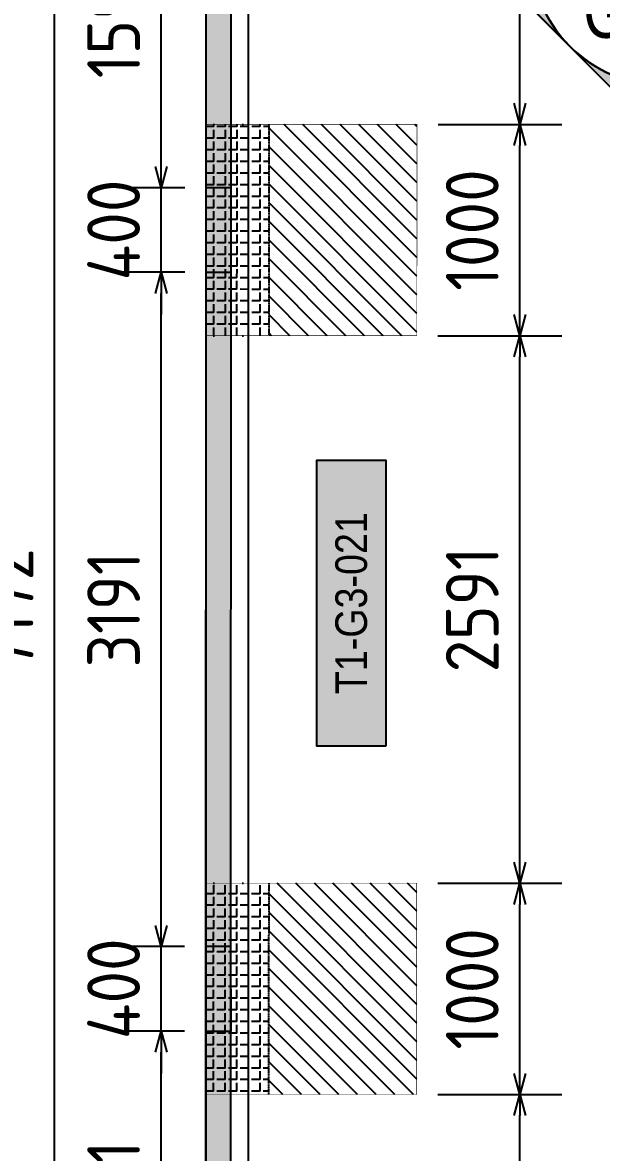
# Model space of a CAD drawing. Header units: centimetres. Extents: x -6122352 to 7132207, y -1694241 to 1947892.
# Drawn here: x 134102 to 136844, y -102063 to -96716 of the extents above; entities that cross this region are included whole.
import ezdxf
from ezdxf.enums import TextEntityAlignment as Align

# ---------------------------------------------------------------- set-up
doc = ezdxf.new("R2010")
doc.units = ezdxf.units.CM
doc.header["$MEASUREMENT"] = 0
doc.header["$PDMODE"] = 66
doc.header["$PDSIZE"] = 100
doc.linetypes.add('DASHED2', pattern=[0.375, 0.25, -0.125])
for name, color, linetype in [('00-MI-DIM', 7, 'Continuous'), ('@MI-FOOTINGS', 7, 'Continuous'), ('@MI-REF LAYER', 7, 'Continuous'), ('@MI-TYPE-01', 30, 'Continuous'), ('@MI-TYPE-02', 6, 'Continuous'), ('PANEL-TAGS', 7, 'Continuous')]:
    doc.layers.add(name, color=color, linetype=linetype)
for name, color, linetype, lineweight, true_color in [('08-Compound Wall-2', 6, 'Continuous', 25, 0xff00ff), ('23585-XR-AR-DAMAC PLOT LIMITS$0$1-End units', 7, 'Continuous', 5, 0xf8991e), ('23585-XR-AR-DAMAC PLOT LIMITS$0$1-Open Space', 7, 'Continuous', 5, 0x90cf5a)]:
    doc.layers.add(name, color=color, linetype=linetype, lineweight=lineweight, true_color=true_color)
doc.layers.add('A-ANNO-TEXT', color=3, linetype='Continuous', lineweight=25)
doc.styles.add('Arial Narrow', font='ARIALN.TTF', dxfattribs={"width": 0.95, "height": 500})
doc.styles.add('PANELTAG_STYLE', font='arial.ttf')
doc.styles.add('Schueco-BEMSTIL', font='isocpeur.ttf', dxfattribs={"width": 0.9})
doc.dimstyles.new('MI- JWC-TXT-2.5 MM', dxfattribs={"dimscale": 1.5, "dimtxt": 2.5, "dimasz": 1, "dimexe": 2, "dimexo": 1, "dimgap": 1, "dimtad": 1, "dimdec": 0, "dimdsep": 46, "dimtxsty": 'Schueco-BEMSTIL', "dimblk": 'OPEN30', "dimcen": 0, "dimdle": 2, "dimclrd": 140, "dimclre": 8, "dimclrt": 40, "dimadec": 0, "dimazin": 2, "dimtfac": 1, "dimtdec": 0, "dimtix": 1, "dimtmove": 2, "dimatfit": 3, "dimldrblk": 'OPEN', "dimfxl": 2, "dimlwd": -1, "dimlwe": -1, "dimarcsym": 0})

# ---------------------------------------------------------------- blocks, each defined once
blk = doc.blocks.new('23585-XR-AR-BOUNDARY WALLS AND SETBACKS')
at = {"layer": '08-Compound Wall-2'}
for points in [[(496545.2942134548, 2768939.473959669), (496562.9158801445, 2768923.328117771), (496568.9635689847, 2768929.928655439), (496573.0169715791, 2768934.352258272), (496577.0705717183, 2768938.776058423), (496581.1239700586, 2768943.199856612), (496585.1773700582, 2768947.623656611), (496589.2307700578, 2768952.047456612), (496593.2841700584, 2768956.471256611), (496597.3375700579, 2768960.895056612), (496601.3909715799, 2768965.318658272), (496607.5050130368, 2768971.991327045), (496589.8835430788, 2768988.137370344)], [(496545.1596726904, 2768939.327125022), (496580.5492999988, 2768906.899099999), (496580.6844134551, 2768907.046559668)]]:
    blk.add_lwpolyline(points, dxfattribs=at)
blk = doc.blocks.new('A$C9d9485f6')
at = {"layer": 'A-ANNO-TEXT', "rotation": 312.4881850805905}
blk.add_blockref('23585-XR-AR-BOUNDARY WALLS AND SETBACKS', (-2377088.534775567, -1504219.252137818), dxfattribs=at)
blk = doc.blocks.new('23585-XR-AR-DAMAC PLOT LIMITS')
at = {"layer": '23585-XR-AR-DAMAC PLOT LIMITS$0$1-End units', "color": 251, "true_color": 0x636466}
blk.add_lwpolyline([(496569.0373, 2768929.861099999), (496562.8545000004, 2768923.1131), (496545.1590999998, 2768939.3265), (496551.3422999997, 2768946.0747)], close=True, dxfattribs=at)
at = {"layer": '23585-XR-AR-DAMAC PLOT LIMITS$0$1-Open Space', "color": 251, "true_color": 0x636466}
blk.add_lwpolyline([(496562.8545000004, 2768923.1131), (496580.5493000001, 2768906.8991), (496578.5225, 2768904.6873), (496560.8280999996, 2768920.901699999), (496543.1322999997, 2768937.114499999), (496545.1590999998, 2768939.3265)], close=True, dxfattribs=at)
blk = doc.blocks.new('A$Cf093b529')
at = {"layer": 'A-ANNO-TEXT'}
blk.add_blockref('23585-XR-AR-DAMAC PLOT LIMITS', (-495391.9901121984, -2768603.441896566), dxfattribs=at)
blk = doc.blocks.new('A$Ceb9e94c1')
at = {"color": 1, "true_color": 0xeb0000, "const_width": 0.002999999999999999, "elevation": -6.17216293373952e-09}
blk.add_lwpolyline([(57.15008996985853, 0.0001124751288443804), (51.1500851358287, 7.498310878872871e-05), (45.15008030319586, 3.749225288629532e-05), (39.15007546870038, 2.328306436538696e-10), (33.15008298167959, 0.000245081027969718), (27.15007814904675, 0.0002075911033898592), (21.15007331501693, 0.0001700981520116329), (15.15006848284975, 0.0001326084602624178), (9.150063649285585, 9.511574171483517e-05), (0.0001499662175774574, 7.631350308656693e-05), (-4.656612873077393e-10, 24.00009564729407), (9.150196255650371, 24.00010210438631), (15.150053629186, 24.00000447989441), (21.15005846368149, 24.00004197331145), (27.15006329584867, 24.0000794630032), (33.15006812987849, 24.00011695548892), (39.15007296251133, 24.00015444681048), (45.15007779700682, 24.00019193906337), (51.15021774265915, 24.0000819703564), (57.15007511759177, 23.99998434912413), (66.30226173065603, 24.00018696463667), (66.30269426945597, 0.0001552847679704428)], close=True, dxfattribs=at)
blk = doc.blocks.new('A$Cc8c38916')
at = {"color": 1, "true_color": 0xeb0000, "const_width": 0.003, "elevation": -6.17216293373952e-09}
blk.add_lwpolyline([(57.15008997090627, 1.311392617411911), (51.15008513635257, 1.311355125159025), (45.15008030406898, 1.311317634303123), (39.15007546951529, 1.311280142050236), (33.15008298226167, 1.311525223311037), (27.15007814980345, 1.311487732920796), (21.15007331589004, 1.311450240667909), (15.15006848296616, 1.311412750277668), (9.150063649402, 1.311375257559121), (0.0001499663339927793, 1.311356455553323), (0, 25.31137578934431), (9.150196256290656, 25.31138224620372), (15.1500536299427, 25.31128462171182), (21.15005846385611, 25.31132211489603), (27.15006329672178, 25.31135960528627), (33.15006813075161, 25.31139709753916), (39.15007296251133, 25.31143458886072), (45.15007779706502, 25.31147208111361), (51.1502177438233, 25.31136211240664), (57.15007511846488, 25.31126449117437), (66.30226173094707, 25.31146710645407), (66.30269427038729, 1.311435427051038)], close=True, dxfattribs=at)
blk = doc.blocks.new('RCC COPING')
at = {"layer": '@MI-TYPE-01', "transparency": 33554679}
h = blk.add_hatch(color=8, dxfattribs=at)
h.dxf.hatch_style = 1
h.paths.add_polyline_path([(60.00000000000364, 200), (-59.99999999999636, 200), (-59.99999999999636, -200), (60.00000000000364, -200)])
at = {"layer": '@MI-TYPE-01', "color": 30}
blk.add_lwpolyline([(-59.99999999999636, 200), (60.00000000000364, 200), (60.00000000000364, -200), (-59.99999999999636, -200)], close=True, dxfattribs=at)
blk = doc.blocks.new('31309MM')
at = {"layer": '@MI-TYPE-01', "transparency": 33554679}
h = blk.add_hatch(color=30, dxfattribs=at)
h.dxf.hatch_style = 1
h.paths.add_polyline_path([(0, 120.0000000000582), (5581.866123049753, 120.0000000000582), (5581.866123049753, 0), (0, 0)])
h.paths.add_polyline_path([(5591.866123044863, -1.164153218269348e-10), (12763.97374439728, -1.164153218269348e-10), (12763.97374439752, 120.0000000000582), (5591.866123044863, 120)])
h.paths.add_polyline_path([(12773.97374439193, 120), (18355.62019030144, 119.9999999999418), (18355.62019030168, -0.1500736206653528), (12773.97374439193, -0.1500736207235605)])
h.paths.add_polyline_path([(18365.71023449278, -0.1500736205489375), (23537.39638165059, -0.1500736205489375), (23537.39638165035, 119.9999999999418), (18365.71023449278, 119.9999999999418)])
h.paths.add_polyline_path([(23547.39638164593, 120), (30719.50400295644, 120), (30719.50400295644, -5.820766091346741e-11), (23547.39638164593, -5.820766091346741e-11)])
h.paths.add_polyline_path([(30729.50400295085, 0), (36309.33053738088, -5.820766091346741e-11), (36309.33053738088, 119.9999662167393), (30729.50400295109, 119.9999662167975)])
at = {"layer": '@MI-TYPE-01', "color": 30}
blk.add_lwpolyline([(23547.39638164593, 120), (30719.50400295644, 120), (30719.50400295644, -5.820766091346741e-11), (23547.39638164593, -5.820766091346741e-11)], close=True, dxfattribs=at)
at = {"layer": '@MI-TYPE-01', "color": 240, "true_color": 0xed1f24, "rotation": 89.95700707059105}
for p in [(25338.00343402755, 59.99998310836963), (28928.84649472916, 60.15005672897678)]:
    blk.add_blockref('RCC COPING', p, dxfattribs=at)
blk = doc.blocks.new('A$Ceca04276')
at = {"layer": '@MI-TYPE-01', "color": 30, "rotation": 89.98971944707202}
blk.add_blockref('31309MM', (0.4863932078296784, 9.943239066810747), dxfattribs=at)
blk = doc.blocks.new('T1-FOOTING')
at = {"transparency": 33554679}
h = blk.add_hatch(dxfattribs=at)
h.set_pattern_fill('ANGLE', color=256, scale=500)
h.set_pattern_definition([(0, (0, 0), (0, 137.5), [100, -37.5]), (90, (0, 0), (-137.5, 8.419446744138054e-15), [100, -37.5])])
h.paths.add_polyline_path([(-500, -300.0000000000218), (499.9999999999964, -300.0000000000218), (499.9999999999964, -1.818989403545856e-11), (-500, -1.818989403545856e-11)])
h.paths.add_polyline_path([(-499.75, -299.7500000000218), (499.7499999999964, -299.7500000000218), (499.7499999999964, -0.2500000000181899), (-499.75, -0.2500000000181899)], flags=16)
h = blk.add_hatch(dxfattribs=at)
h.set_pattern_fill('ANGLE', color=8, scale=200)
h.set_pattern_definition([(0, (0, 0), (0, 55.00000000000001), [40, -15]), (90, (0, 0), (-55.00000000000001, 3.367778697655222e-15), [40, -15])])
h.paths.add_polyline_path([(500.0000000000025, -300.0000000000218), (500.0000000000035, -1.818989403545856e-11), (-500, -1.816147232602816e-11), (-499.9999999999989, -300.0000000000291)])
h = blk.add_hatch(dxfattribs=at)
h.set_pattern_fill('ANSI31', color=8, scale=500)
h.set_pattern_definition([(45, (0, 0), (-44.19417382415922, 44.19417382415922), [])])
h.paths.add_polyline_path([(500, -1000.000000000015), (500.0000000000025, -300.0000000000218), (-499.9999999999989, -300.000000000029), (-499.9999999999964, -1000.000000000011)])
at = {"layer": '@MI-TYPE-01', "color": 240, "linetype": 'DASHED2', "true_color": 0xed1f24}
blk.add_line((-500.0000000000073, -300.0000000000291), (499.9999999999964, -300.0000000000218), dxfattribs=at)
at = {"layer": '@MI-TYPE-01', "color": 240, "true_color": 0xed1f24, "const_width": 2.5}
blk.add_lwpolyline([(-500, -1.818989403545856e-11), (500.0000000000036, -1.818989403545856e-11), (500, -1000.000000000015), (-499.9999999999964, -1000.000000000011)], close=True, dxfattribs=at)
blk = doc.blocks.new('_Open30')
at = {"color": 0, "linetype": 'ByBlock', "lineweight": -2}
for p, q in [((-1, 0.26794919), (0, 0)), ((0, 0), (-1, -0.26794919)), ((0, 0), (-1, 0))]:
    blk.add_line(p, q, dxfattribs=at)
blk = doc.blocks.new('*D1300')
at = {"color": 8, "transparency": 16777216}
for p, q in [((-102.3342030398991, -11433.83204916969), (-919.3445929940007, -11433.83204916969)), ((-103.6119722374448, -18605.93955665773), (-919.3445929939991, -18605.93955665773))]:
    blk.add_line(p, q, dxfattribs=at)
at = {"color": 140, "transparency": 16777216}
blk.add_line((-719.344592993999, -18505.93955665773), (-719.3445929940004, -11533.83204916969), dxfattribs=at)
at = {"layer": 'Defpoints', "color": 0, "transparency": 16777216}
for p in [(-719.3445929940005, -11433.83204916969), (-2.334203039899107, -11433.83204916969), (-3.611972237444759, -18605.93955665773)]:
    blk.add_point(p, dxfattribs=at)
at = {"color": 140, "transparency": 16777216, "xscale": 100, "yscale": 100, "zscale": 100}
for p, rotation in [((-719.3445929940005, -11433.83204916969), 90), ((-719.344592993999, -18605.93955665773), 270)]:
    blk.add_blockref('_Open30', p, dxfattribs=dict(at, rotation=rotation))
at = {"color": 40, "transparency": 16777216, "insert": (-944.3445929940038, -15019.8858029137), "char_height": 250, "attachment_point": 5, "rotation": 90, "style": 'Schueco-BEMSTIL'}
blk.add_mtext('7172', dxfattribs=at)
blk = doc.blocks.new('_Open')
at = {"color": 0, "linetype": 'ByBlock', "lineweight": -2}
for p, q in [((-1, 0.1666666666666667), (0, 0)), ((-1, -0.1666666666666667), (0, 0)), ((0, 0), (-1, 0))]:
    blk.add_line(p, q, dxfattribs=at)
blk = doc.blocks.new('*D1286')
at = {"color": 8, "transparency": 16777216}
for p, q in [((-103.1785270709761, -17015.37752203634), (-414.3153052969141, -17015.37752203634)), ((-103.611972237441, -18605.93955665772), (-414.3153052969138, -18605.93955665772))]:
    blk.add_line(p, q, dxfattribs=at)
at = {"color": 140, "transparency": 16777216}
blk.add_line((-214.3153052969137, -18505.93955665772), (-214.3153052969141, -17115.37752203634), dxfattribs=at)
at = {"layer": 'Defpoints', "color": 0, "transparency": 16777216}
for p in [(-214.3153052969141, -17015.37752203634), (-3.178527070976029, -17015.37752203634), (-3.611972237440936, -18605.93955665772)]:
    blk.add_point(p, dxfattribs=at)
at = {"color": 140, "transparency": 16777216, "xscale": 100, "yscale": 100, "zscale": 100}
for p, rotation in [((-214.3153052969141, -17015.37752203634), 90), ((-214.3153052969137, -18605.93955665772), 270)]:
    blk.add_blockref('_Open30', p, dxfattribs=dict(at, rotation=rotation))
at = {"color": 40, "transparency": 16777216, "insert": (-439.3153052969189, -17810.65853934703), "char_height": 250, "attachment_point": 5, "rotation": 90, "style": 'Schueco-BEMSTIL'}
blk.add_mtext('1591', dxfattribs=at)
blk = doc.blocks.new('*D1289')
at = {"color": 140, "transparency": 16777216}
for p, q in [((-214.3153052969185, -16515.37758752122), (-214.3153052969185, -16415.37758752122)), ((-214.3153052969184, -17015.37752203635), (-214.3153052969184, -16615.37758752122)), ((-214.3153052969183, -17115.37752203635), (-214.3153052969183, -17215.37752203635))]:
    blk.add_line(p, q, dxfattribs=at)
at = {"color": 8, "transparency": 16777216}
for p, q in [((-103.4074110801268, -16615.37758752122), (-414.3153052969186, -16615.37758752122)), ((-103.1785270709801, -17015.37752203635), (-414.3153052969184, -17015.37752203635))]:
    blk.add_line(p, q, dxfattribs=at)
at = {"layer": 'Defpoints', "color": 0, "transparency": 16777216}
for p in [(-214.3153052969184, -16615.37758752122), (-3.407411080126783, -16615.37758752122), (-3.178527070980076, -17015.37752203635)]:
    blk.add_point(p, dxfattribs=at)
at = {"color": 140, "transparency": 16777216, "xscale": 100, "yscale": 100, "zscale": 100}
for p, rotation in [((-214.3153052969184, -16615.37758752122), 270), ((-214.3153052969184, -17015.37752203635), 90)]:
    blk.add_blockref('_Open30', p, dxfattribs=dict(at, rotation=rotation))
at = {"color": 40, "transparency": 16777216, "insert": (-439.3153052969231, -16815.37755477878), "char_height": 250, "attachment_point": 5, "rotation": 90, "style": 'Schueco-BEMSTIL'}
blk.add_mtext('400', dxfattribs=at)
blk = doc.blocks.new('*D1290')
at = {"color": 8, "transparency": 16777216}
for p, q in [((-102.3887156102059, -13424.53454505881), (-414.3153052969195, -13424.53454505881)), ((-103.4074110801269, -16615.37758752122), (-414.3153052969188, -16615.37758752122))]:
    blk.add_line(p, q, dxfattribs=at)
at = {"color": 140, "transparency": 16777216}
blk.add_line((-214.3153052969187, -16515.37758752122), (-214.3153052969194, -13524.53454505881), dxfattribs=at)
at = {"layer": 'Defpoints', "color": 0, "transparency": 16777216}
for p in [(-214.3153052969194, -13424.53454505881), (-2.388715610205915, -13424.53454505881), (-3.4074110801269, -16615.37758752122)]:
    blk.add_point(p, dxfattribs=at)
at = {"color": 140, "transparency": 16777216, "xscale": 100, "yscale": 100, "zscale": 100}
for p, rotation in [((-214.3153052969194, -13424.53454505881), 90), ((-214.3153052969187, -16615.37758752122), 270)]:
    blk.add_blockref('_Open30', p, dxfattribs=dict(at, rotation=rotation))
at = {"color": 40, "transparency": 16777216, "insert": (-439.3153052969233, -15019.95606629001), "char_height": 250, "attachment_point": 5, "rotation": 90, "style": 'Schueco-BEMSTIL'}
blk.add_mtext('3191', dxfattribs=at)
blk = doc.blocks.new('*D1291')
at = {"color": 140, "transparency": 16777216}
for p, q in [((-214.3153052969201, -12924.53461049016), (-214.3153052969201, -12824.53461049016)), ((-214.31530529692, -13424.53454505881), (-214.3153052969201, -13024.53461049016)), ((-214.3153052969199, -13524.53454505881), (-214.3153052969199, -13624.53454505881))]:
    blk.add_line(p, q, dxfattribs=at)
at = {"color": 8, "transparency": 16777216}
for p, q in [((-102.6175996193837, -13024.53461049016), (-414.3153052969201, -13024.53461049016)), ((-102.3887156102064, -13424.53454505881), (-414.3153052969201, -13424.53454505881))]:
    blk.add_line(p, q, dxfattribs=at)
at = {"layer": 'Defpoints', "color": 0, "transparency": 16777216}
for p in [(-214.3153052969201, -13024.53461049016), (-2.617599619383719, -13024.53461049016), (-2.388715610206384, -13424.53454505881)]:
    blk.add_point(p, dxfattribs=at)
at = {"color": 140, "transparency": 16777216, "xscale": 100, "yscale": 100, "zscale": 100}
for p, rotation in [((-214.3153052969201, -13024.53461049016), 270), ((-214.31530529692, -13424.53454505881), 90)]:
    blk.add_blockref('_Open30', p, dxfattribs=dict(at, rotation=rotation))
at = {"color": 40, "transparency": 16777216, "insert": (-439.3153052969237, -13224.53457777448), "char_height": 250, "attachment_point": 5, "rotation": 90, "style": 'Schueco-BEMSTIL'}
blk.add_mtext('400', dxfattribs=at)
blk = doc.blocks.new('*D1344')
at = {"color": 8, "transparency": 16777216}
for p, q in [((-102.3342030398953, -11433.83204916969), (-414.3153052969255, -11433.83204916969)), ((-102.6175996193791, -13024.53461049016), (-414.3153052969251, -13024.53461049016))]:
    blk.add_line(p, q, dxfattribs=at)
at = {"color": 140, "transparency": 16777216}
blk.add_line((-214.3153052969252, -12924.53461049016), (-214.3153052969255, -11533.83204916969), dxfattribs=at)
at = {"layer": 'Defpoints', "color": 0, "transparency": 16777216}
for p in [(-214.3153052969255, -11433.83204916969), (-2.33420303989528, -11433.83204916969), (-2.617599619379086, -13024.53461049016)]:
    blk.add_point(p, dxfattribs=at)
at = {"color": 140, "transparency": 16777216, "xscale": 100, "yscale": 100, "zscale": 100}
for p, rotation in [((-214.3153052969255, -11433.83204916969), 90), ((-214.3153052969251, -13024.53461049016), 270)]:
    blk.add_blockref('_Open30', p, dxfattribs=dict(at, rotation=rotation))
at = {"color": 40, "transparency": 16777216, "insert": (-439.3153052969287, -12229.18332982992), "char_height": 250, "attachment_point": 5, "rotation": 90, "style": 'Schueco-BEMSTIL'}
blk.add_mtext('1591', dxfattribs=at)
blk = doc.blocks.new('*D1365')
at = {"color": 8, "transparency": 16777216}
for p, q in [((1096.619345611906, -17315.55288693868), (1684.68492526375, -17315.55288693868)), ((1096.154897588017, -19906.67690593509), (1684.68492526375, -19906.67690593509))]:
    blk.add_line(p, q, dxfattribs=at)
at = {"color": 140, "transparency": 16777216}
blk.add_line((1484.68492526375, -19806.67690593509), (1484.68492526375, -17415.55288693868), dxfattribs=at)
at = {"layer": 'Defpoints', "color": 0, "transparency": 16777216}
for p in [(996.6193456119056, -17315.55288693868), (1484.68492526375, -17315.55288693868), (996.1548975880175, -19906.67690593509)]:
    blk.add_point(p, dxfattribs=at)
at = {"color": 140, "transparency": 16777216, "xscale": 100, "yscale": 100, "zscale": 100}
for p, rotation in [((1484.68492526375, -17315.55288693868), 90), ((1484.68492526375, -19906.67690593509), 270)]:
    blk.add_blockref('_Open30', p, dxfattribs=dict(at, rotation=rotation))
at = {"color": 40, "transparency": 16777216, "insert": (1259.684925263744, -18611.11489643688), "char_height": 250, "attachment_point": 5, "rotation": 90, "style": 'Schueco-BEMSTIL'}
blk.add_mtext('2591', dxfattribs=at)
blk = doc.blocks.new('*D1366')
at = {"color": 8, "transparency": 16777216}
for p, q in [((1096.794685492991, -16315.55290231072), (1684.68492526375, -16315.55290231072)), ((1096.619345611906, -17315.55288693868), (1684.68492526375, -17315.55288693868))]:
    blk.add_line(p, q, dxfattribs=at)
at = {"color": 140, "transparency": 16777216}
blk.add_line((1484.68492526375, -17215.55288693868), (1484.68492526375, -16415.55290231072), dxfattribs=at)
at = {"layer": 'Defpoints', "color": 0, "transparency": 16777216}
for p in [(996.794685492991, -16315.55290231072), (1484.68492526375, -16315.55290231072), (996.6193456119056, -17315.55288693868)]:
    blk.add_point(p, dxfattribs=at)
at = {"color": 140, "transparency": 16777216, "xscale": 100, "yscale": 100, "zscale": 100}
for p, rotation in [((1484.68492526375, -16315.55290231072), 90), ((1484.68492526375, -17315.55288693868), 270)]:
    blk.add_blockref('_Open30', p, dxfattribs=dict(at, rotation=rotation))
at = {"color": 40, "transparency": 16777216, "insert": (1259.684925263745, -16815.5528946247), "char_height": 250, "attachment_point": 5, "rotation": 90, "style": 'Schueco-BEMSTIL'}
blk.add_mtext('1000', dxfattribs=at)
blk = doc.blocks.new('*D1367')
at = {"color": 8, "transparency": 16777216}
for p, q in [((1097.40915707266, -13724.70990999625), (1684.68492526375, -13724.70990999625)), ((1096.794685492991, -16315.55290231072), (1684.684925263751, -16315.55290231072))]:
    blk.add_line(p, q, dxfattribs=at)
at = {"color": 140, "transparency": 16777216}
blk.add_line((1484.68492526375, -16215.55290231072), (1484.68492526375, -13824.70990999625), dxfattribs=at)
at = {"layer": 'Defpoints', "color": 0, "transparency": 16777216}
for p in [(997.40915707266, -13724.70990999625), (1484.68492526375, -13724.70990999625), (996.794685492991, -16315.55290231072)]:
    blk.add_point(p, dxfattribs=at)
at = {"color": 140, "transparency": 16777216, "xscale": 100, "yscale": 100, "zscale": 100}
for p, rotation in [((1484.68492526375, -13724.70990999625), 90), ((1484.68492526375, -16315.55290231072), 270)]:
    blk.add_blockref('_Open30', p, dxfattribs=dict(at, rotation=rotation))
at = {"color": 40, "transparency": 16777216, "insert": (1259.684925263746, -15020.13140615348), "char_height": 250, "attachment_point": 5, "rotation": 90, "style": 'Schueco-BEMSTIL'}
blk.add_mtext('2591', dxfattribs=at)
blk = doc.blocks.new('*D1368')
at = {"color": 8, "transparency": 16777216}
for p, q in [((1097.584496953758, -12724.70992536829), (1684.68492526375, -12724.70992536829)), ((1097.40915707266, -13724.70990999625), (1684.68492526375, -13724.70990999625))]:
    blk.add_line(p, q, dxfattribs=at)
at = {"color": 140, "transparency": 16777216}
blk.add_line((1484.68492526375, -13624.70990999625), (1484.68492526375, -12824.70992536829), dxfattribs=at)
at = {"layer": 'Defpoints', "color": 0, "transparency": 16777216}
for p in [(997.5844969537579, -12724.70992536829), (1484.68492526375, -12724.70992536829), (997.40915707266, -13724.70990999625)]:
    blk.add_point(p, dxfattribs=at)
at = {"color": 140, "transparency": 16777216, "xscale": 100, "yscale": 100, "zscale": 100}
for p, rotation in [((1484.68492526375, -12724.70992536829), 90), ((1484.68492526375, -13724.70990999625), 270)]:
    blk.add_blockref('_Open30', p, dxfattribs=dict(at, rotation=rotation))
at = {"color": 40, "transparency": 16777216, "insert": (1259.684925263746, -13224.70991768227), "char_height": 250, "attachment_point": 5, "rotation": 90, "style": 'Schueco-BEMSTIL'}
blk.add_mtext('1000', dxfattribs=at)
blk = doc.blocks.new('*D1369')
at = {"color": 8, "transparency": 16777216}
for p, q in [((1097.898921421858, -10133.30487979477), (1684.68492526375, -10133.30487979477)), ((1097.584496953758, -12724.70992536829), (1684.684925263751, -12724.70992536829))]:
    blk.add_line(p, q, dxfattribs=at)
at = {"color": 140, "transparency": 16777216}
blk.add_line((1484.68492526375, -12624.70992536829), (1484.68492526375, -10233.30487979477), dxfattribs=at)
at = {"layer": 'Defpoints', "color": 0, "transparency": 16777216}
for p in [(997.8989214218584, -10133.30487979477), (1484.68492526375, -10133.30487979477), (997.5844969537579, -12724.70992536829)]:
    blk.add_point(p, dxfattribs=at)
at = {"color": 140, "transparency": 16777216, "xscale": 100, "yscale": 100, "zscale": 100}
for p, rotation in [((1484.68492526375, -10133.30487979477), 90), ((1484.68492526375, -12724.70992536829), 270)]:
    blk.add_blockref('_Open30', p, dxfattribs=dict(at, rotation=rotation))
at = {"color": 40, "transparency": 16777216, "insert": (1259.684925263747, -11429.00740258153), "char_height": 250, "attachment_point": 5, "rotation": 90, "style": 'Schueco-BEMSTIL'}
blk.add_mtext('2591', dxfattribs=at)
blk = doc.blocks.new('PANELTAG')
at = {"layer": 'PANEL-TAGS', "color": 1}
blk.add_lwpolyline([(-13.49999999999989, -3.300000000000182), (13.50000000000011, -3.300000000000182), (13.50000000000011, 3.299999999999727), (-13.49999999999989, 3.299999999999727)], close=True, dxfattribs=at)
at = {"layer": 'PANEL-TAGS', "color": 40, "true_color": 0xffd700}
blk.add_solid([(-13.49999999999989, -3.300000000000182), (13.50000000000011, -3.300000000000182), (-13.49999999999989, 3.299999999999727), (13.50000000000011, 3.299999999999727)], dxfattribs=at)
at = {"layer": 'PANEL-TAGS', "color": 5, "style": 'PANELTAG_STYLE', "width": 0.85}
blk.add_attdef('TAGNO', text='', height=3, dxfattribs=at).set_placement((1.13686837721616e-13, -4.547473508864641e-13), align=Align.MIDDLE)
blk = doc.blocks.new('*U1871')
h = blk.add_hatch(color=94)
edge = h.paths.add_edge_path()
edge.add_line((-5.853590386044781e-15, -6.350000000000011), (-3.839567134987508e-15, -8.98025612106916))
edge.add_line((-3.839567134987508e-15, -8.98025612106916), (-8.98025612106916, -1.4210854715202e-14))
edge.add_line((-8.98025612106916, -1.364422505680946e-14), (-1.243449787580175e-14, 8.980256121069147))
edge.add_line((-1.308023176029987e-14, 8.980256121069147), (-6.554262137165959e-15, 6.349999999999988))
edge.add_arc((-2.326472348102011e-15, -1.154631945610163e-14), 6.35, 90.00000000000004, 269.9999999999999)
at = {"color": 94}
blk.add_line((-6.35, -5.639932965095795e-15), (6.35, -1.127986593019159e-14), dxfattribs=at)
for points in [[(-5.853590386044781e-15, -6.350000000000011), (-3.839567134987508e-15, -8.98025612106916), (-8.98025612106916, -1.364422505680946e-14), (-1.308023176029987e-14, 8.980256121069147), (-6.554262137165959e-15, 6.349999999999988, 0.9999999999999994)], [(-4.490128060534579, 4.490128060534578, 0.4142135623730951), (-4.490128060534578, -4.49012806053458), (-8.98025612106916, -1.236372533598709e-15), (-4.490128060534585, 4.490128060534578)]]:
    blk.add_lwpolyline(points, format="xyb", close=True)
blk.add_circle((-1.409983241273949e-15, -5.639932965095795e-15), 6.35, dxfattribs=at)
at = {"style": 'Arial Narrow', "width": 0.95, "flags": 8}
blk.add_attdef('VIEWNUMBER', text='', height=2.5, dxfattribs=at).set_placement((-1.409983241273949e-15, -5.639932965095795e-15), align=Align.BOTTOM_CENTER)
blk.add_attdef('SHEETNUMBER', text='', height=2.5, dxfattribs=at).set_placement((-1.409983241273949e-15, -1.587500000000005), align=Align.TOP_CENTER)
blk = doc.blocks.new('T1-PARTITION PLAN')
at = {"layer": '@MI-FOOTINGS', "color": 240, "true_color": 0xed1f24, "rotation": 89.98995376478538}
for p in [(-2.503157614788506, -13224.53457780124), (-3.292969075555447, -16815.37755474367)]:
    blk.add_blockref('T1-FOOTING', p, dxfattribs=at)
at = {"layer": '@MI-TYPE-02', "xscale": -1, "rotation": 359.9795117387576}
blk.add_blockref('A$Ceca04276', (-7.324294468271546, -42163.27897696203), dxfattribs=at)
for base, p1, p2, picture, middle, set_off in [((1484.684925263695, -10133.30487979477), (997.5844969537022, -12724.70992536829), (997.8989214218027, -10133.30487979476), '*D1369', (1259.684925263691, -11429.00740258153), (-5.525180313270539e-11, 0)), ((1484.684925263762, -12724.7099253683), (997.4091570726721, -13724.70990999625), (997.58449695377, -12724.70992536829), '*D1368', (1259.684925263758, -13224.70991768227), (1.250555214937776e-11, -1.818989403545856e-12)), ((1484.684925263694, -13724.70990999625), (996.7946854929353, -16315.55290231071), (997.4091570726043, -13724.70990999624), '*D1367', (1259.68492526369, -15020.13140615348), (-5.525180313270539e-11, 3.637978807091713e-12))]:
    dim = blk.add_linear_dim(base=base, p1=p1, p2=p2, angle=90, dimstyle='MI- JWC-TXT-2.5 MM')
    dim.commit()
    dim.dimension.update_dxf_attribs({"geometry": picture, "text_midpoint": middle, "insert": set_off})
for base, p1, p2, picture, middle in [((-719.3445929940005, -11433.83204916969), (-3.611972237444757, -18605.93955665772), (-2.334203039899106, -11433.83204916969), '*D1300', (-944.3445929940038, -15019.8858029137)), ((-214.3153052969303, -11433.83204916971), (-2.617599619379085, -13024.53461049015), (-2.334203039895279, -11433.83204916968), '*D1344', (-439.3153052969287, -12229.18332982992)), ((-214.3153052969201, -13024.53461049016), (-2.388715610206383, -13424.5345450588), (-2.617599619383718, -13024.53461049015), '*D1291', (-439.3153052969237, -13224.53457777448)), ((-214.3153052969194, -13424.53454505881), (-3.407411080126899, -16615.37758752121), (-2.388715610205914, -13424.5345450588), '*D1290', (-439.3153052969233, -15019.95606629001)), ((1484.68492526375, -16315.55290231072), (996.6193456119051, -17315.55288693867), (996.7946854929905, -16315.55290231072), '*D1366', (1259.684925263745, -16815.5528946247)), ((-214.3153052969184, -16615.37758752122), (-3.178527070980074, -17015.37752203634), (-3.407411080126781, -16615.37758752121), '*D1289', (-439.3153052969231, -16815.37755477878)), ((-214.3153052969141, -17015.37752203634), (-3.611972237440934, -18605.93955665772), (-3.178527070976028, -17015.37752203633), '*D1286', (-439.3153052969189, -17810.65853934703)), ((1484.68492526375, -17315.55288693868), (996.1548975880171, -19906.67690593508), (996.6193456119051, -17315.55288693867), '*D1365', (1259.684925263744, -18611.11489643688))]:
    dim = blk.add_linear_dim(base=base, p1=p1, p2=p2, angle=90, dimstyle='MI- JWC-TXT-2.5 MM')
    dim.commit()
    dim.dimension.update_dxf_attribs({"geometry": picture, "text_midpoint": middle})

msp = doc.modelspace()

# ---------------------------------------------------------------- block references
at = {"layer": '00-MI-DIM'}
ref = msp.add_blockref('*U1871', (137143.8688434822, -96379.60963754152, 1.183302581301929e-05), dxfattribs=dict(at, xscale=100, yscale=100, zscale=100))
ref.add_attrib('VIEWNUMBER', '107', dxfattribs={"layer": '0', "height": 250, "style": 'Arial Narrow', "width": 0.95}).set_placement((137143.8688434822, -96379.60963754152, 1.183302581301929e-05), align=Align.BOTTOM_CENTER)
ref.add_attrib('SHEETNUMBER', 'G3-T1', dxfattribs={"layer": '0', "height": 250, "style": 'Arial Narrow', "width": 0.95}).set_placement((137143.8688434822, -96538.35963754152, 1.183302581301929e-05), align=Align.TOP_CENTER)
at = {"layer": '@MI-REF LAYER', "xscale": 1000, "yscale": 1000, "zscale": 1000}
msp.add_blockref('A$C9d9485f6', (-23958.95045533385, 48155.57226163784), dxfattribs=at)
at = {"layer": '@MI-REF LAYER', "xscale": 1000, "yscale": 1000, "zscale": 1000, "rotation": 312.4882903633292}
msp.add_blockref('A$Cf093b529', (-891608.7329339073, 539022.7201118186), dxfattribs=at)
at = {"layer": '@MI-REF LAYER', "color": 10}
for name, p, xscale, yscale, zscale, rotation in [('A$Cc8c38916', (201276.5723185714, -83172.47680699904, 6.172162933739522e-06), 1000, 1000, 1000, 179.9898026791866), ('A$Ceb9e94c1', (201276.2283228724, -84483.75690863615, 6.172162933739522e-06), 1000.000000000001, 1000.000000000001, 1000.000000000001, 179.9898026784156)]:
    msp.add_blockref(name, p, dxfattribs=dict(at, xscale=xscale, yscale=yscale, zscale=zscale, rotation=rotation))
at = {"layer": '@MI-TYPE-01'}
msp.add_blockref('T1-PARTITION PLAN', (134972.7248993057, -84473.54866049667), dxfattribs=at)
at = {"layer": 'PANEL-TAGS'}
ref = msp.add_blockref('PANELTAG', (135658.8670038478, -99463.88008812629), dxfattribs=dict(at, xscale=50.00000000000001, yscale=50.00000000000001, zscale=50.00000000000001, rotation=90.00000000000001))
ref.add_attrib('TAGNO', 'T1-G3-021', dxfattribs={"color": 5, "height": 150, "rotation": 90, "style": 'PANELTAG_STYLE', "width": 0.8499999999999999}).set_placement((135658.8670038478, -99463.88008812629), align=Align.MIDDLE_CENTER)

doc.saveas('drawing.dxf')
